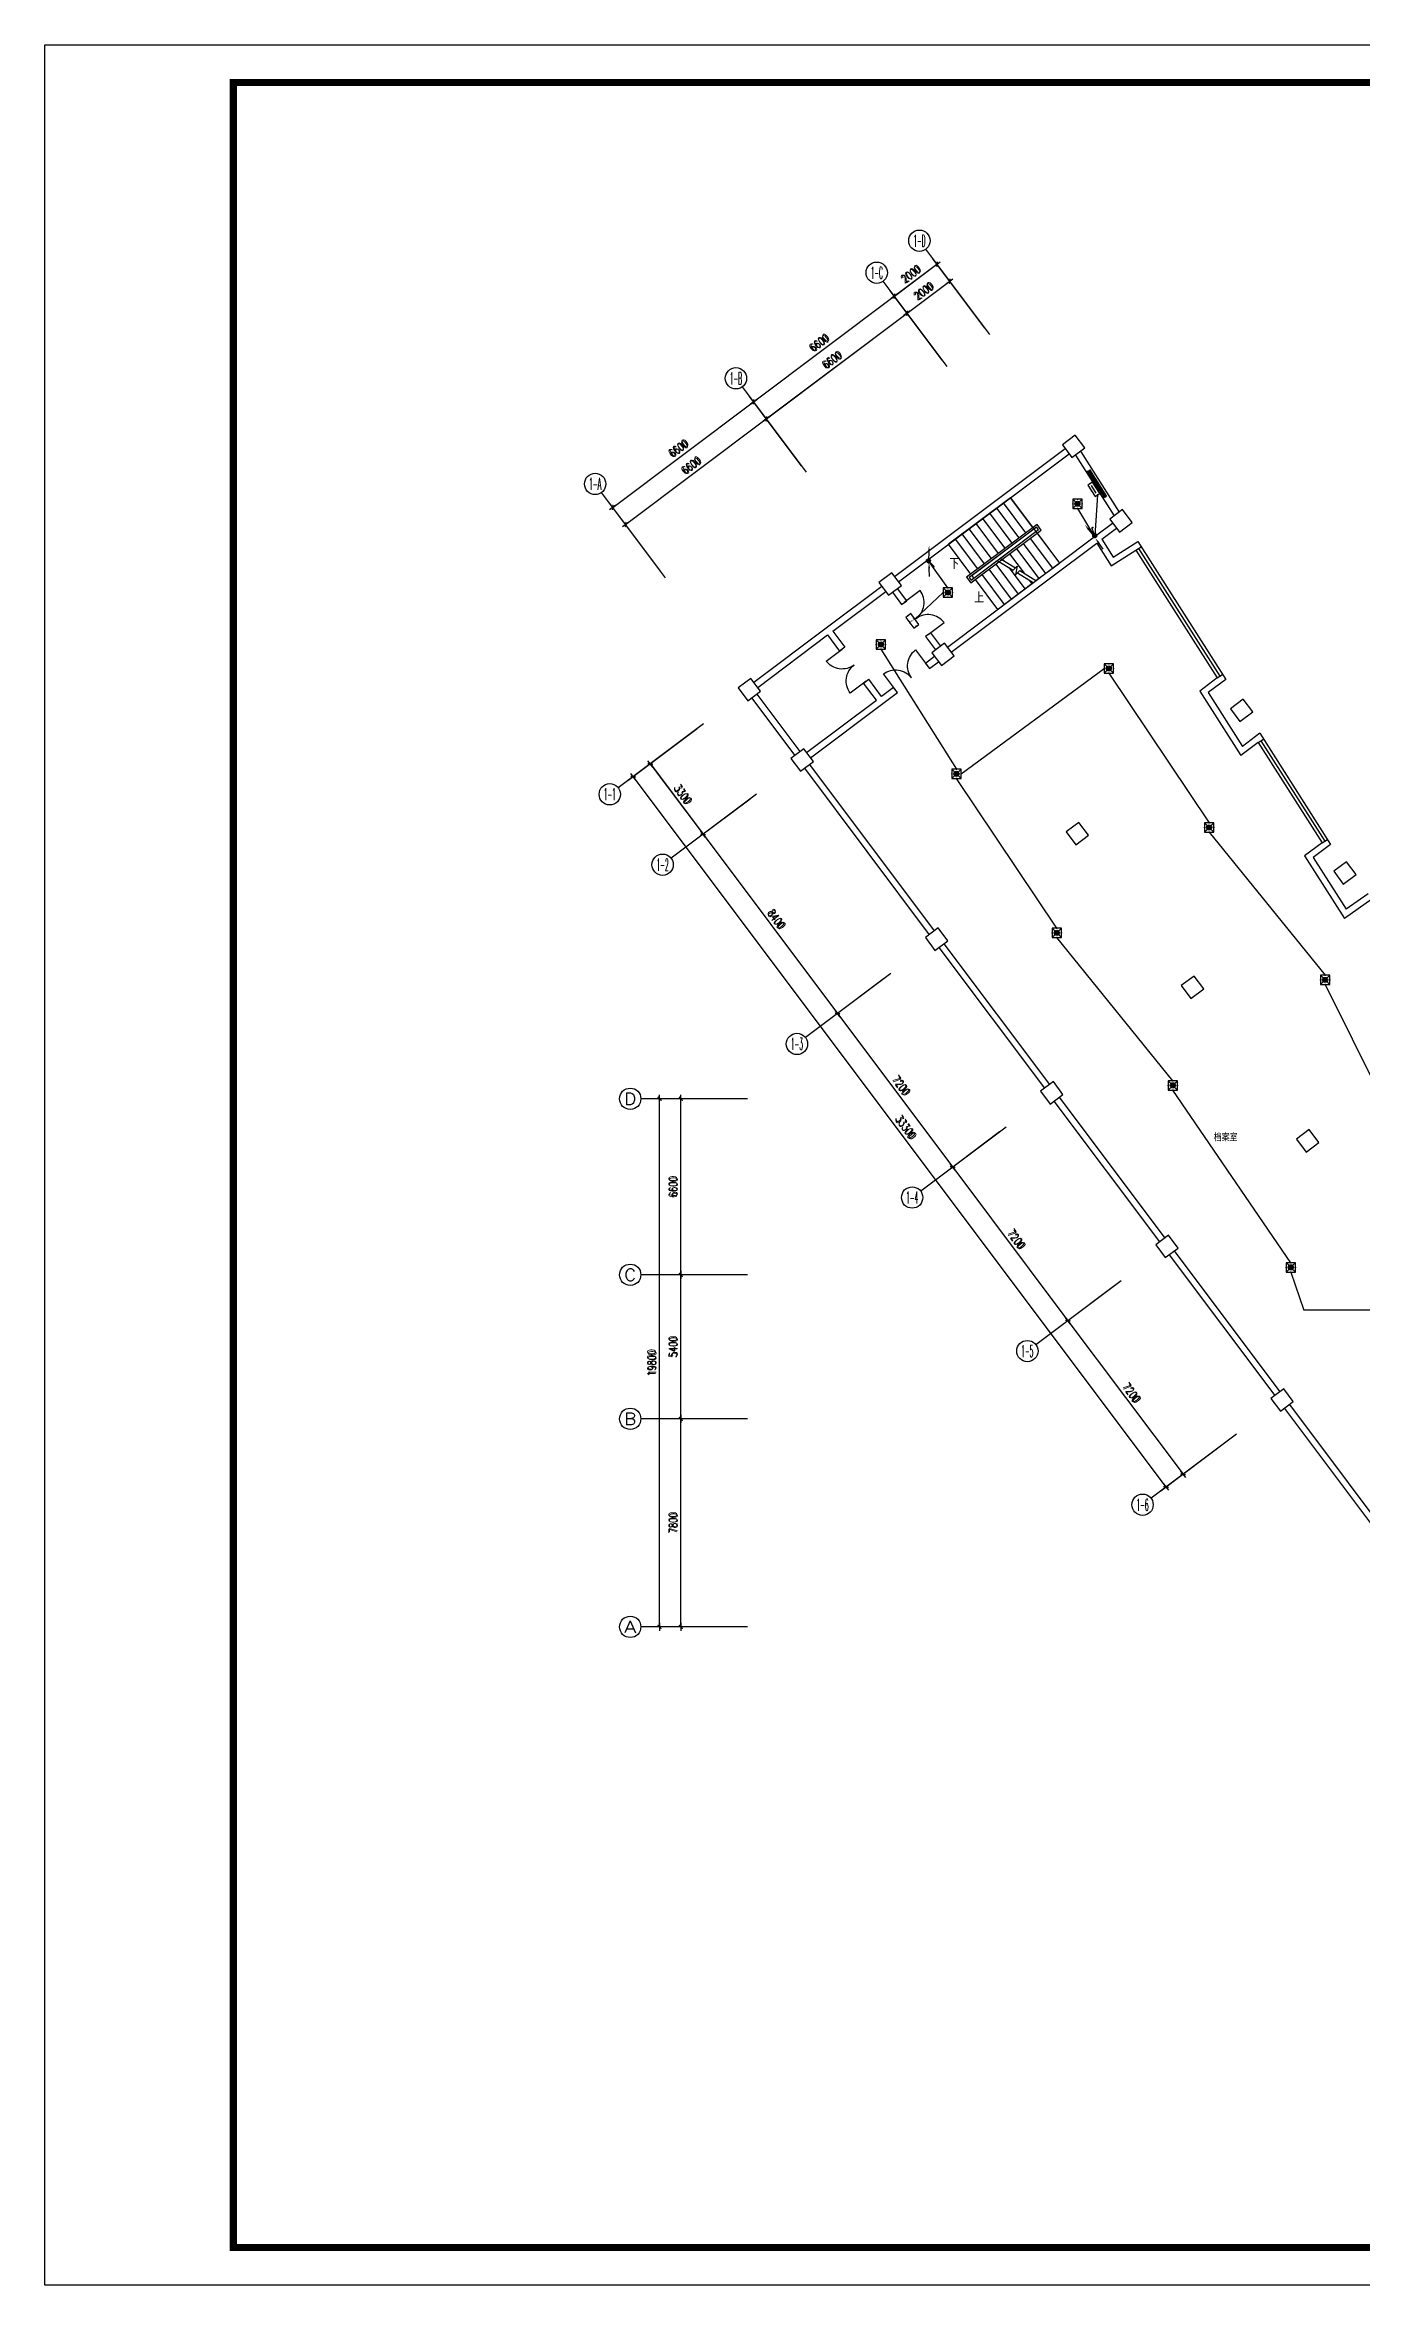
# Model space of a CAD drawing. Extents: x -149393 to 1177518, y -366685 to 296590.
# Drawn here: x 856650 to 906021, y -276685 to -192676 of the extents above; entities that cross this region are included whole.
import ezdxf
from ezdxf.enums import TextEntityAlignment as Align

# ---------------------------------------------------------------- set-up
doc = ezdxf.new("R2010")
doc.units = 0
doc.header["$LTSCALE"] = 1000
doc.header["$MEASUREMENT"] = 0
doc.linetypes.add('常规', pattern=[20, 10, 0, 10])
doc.layers.get('0').update_dxf_attribs({"linetype": 'CONTINUOUS'})
doc.layers.get('Defpoints').update_dxf_attribs({"linetype": 'CONTINUOUS'})
for name, color, linetype in [('AXIS', 3, 'CONTINUOUS'), ('AXIS_TEXT', 7, 'CONTINUOUS'), ('COLUMN', 9, 'CONTINUOUS'), ('EQUIP-消防', 3, 'CONTINUOUS'), ('LWIRE', 4, 'CONTINUOUS'), ('PUB_TITLE', 253, 'CONTINUOUS'), ('STAIR', 2, 'CONTINUOUS'), ('TEL_SYMB', 3, 'CONTINUOUS'), ('TEL_TEXT', 7, 'CONTINUOUS'), ('WALL', 9, 'CONTINUOUS'), ('WINDOW', 4, 'CONTINUOUS'), ('WIRE-应急', 60, '常规')]:
    doc.layers.add(name, color=color, linetype=linetype)
doc.styles.add('_TCH_AXIS', font='COMPLEX', dxfattribs={"bigfont": 'GBCBIG'})
doc.styles.add('_TCH_DIM', font='SIMPLEX', dxfattribs={"bigfont": 'GBCBIG'})
doc.styles.add('_TCH_DIM_T3', font='SIMPLEX', dxfattribs={"width": 0.705882, "bigfont": 'GBCBIG'})
doc.styles.add('_TEL_DIM', font='', dxfattribs={"width": 0.8, "height": 3.5})
doc.styles.add('COMPLEX', font='COMPLEX')
doc.styles.add('DIM_FONT', font='SIMPLEX.shx', dxfattribs={"width": 0.8})
doc.styles.get("Standard").update_dxf_attribs({"font": 'gbenor.shx', "bigfont": 'gbcbig.shx'})
doc.styles.get('_TEL_DIM').set_extended_font_data('SimSun')
doc.dimstyles.new('_TCH_ARCH&&100', dxfattribs={"dimtxt": 297.5, "dimasz": 100, "dimexe": 250, "dimexo": 300, "dimgap": 126.25, "dimtad": 1, "dimdec": 0, "dimzin": 0, "dimdsep": 46, "dimtxsty": '_TCH_DIM_T3', "dimblk": 'ARCHTICK', "dimcen": 0.09, "dimclrt": 7, "dimazin": 2, "dimtfac": 1, "dimtdec": 0, "dimtix": 1, "dimtmove": 2, "dimatfit": 3, "dimfxl": 1, "dimtolj": 1, "dimtzin": 0, "dimarcsym": 0})
doc.dimstyles.new('DIMN', dxfattribs={"dimtxt": 300, "dimasz": 1, "dimexe": 250, "dimexo": 300, "dimgap": 150, "dimtad": 1, "dimdec": 0, "dimdsep": 46, "dimtxsty": 'DIM_FONT', "dimblk": '_DIMX', "dimcen": 2.5, "dimclrt": 7, "dimadec": 0, "dimazin": 0, "dimtfac": 1, "dimtdec": 0, "dimtix": 1, "dimtmove": 2, "dimatfit": 3, "dimldrblk": '_DIMX', "dimfxl": 1, "dimtolj": 1, "dimarcsym": 0})

# ---------------------------------------------------------------- blocks, each defined once
blk = doc.blocks.new('$equip_U$00000427(cyc-PC)')
for p, q in [((-0.43, -0.43), (0.43, 0.43)), ((-0.43, 0.43), (0.43, -0.43))]:
    blk.add_line(p, q)
blk.add_lwpolyline([(-0.5, 0.5), (-0.5, -0.5), (0.5, -0.5), (0.5, 0.5)], close=True)
blk.add_circle((0, 0), 0.275)
for p in [(-0.5, 0), (0, 0.5), (0.5, 0), (0, -0.5)]:
    blk.add_point(p)
for points in [[(-0.24, 0.14), (0.24, 0.14), (-0.27, 0), (0.27, 0)], [(-0.24, -0.14), (0.24, -0.14), (-0.27, 0), (0.27, 0)], [(-0.14, 0.24), (0.14, 0.24), (-0.24, 0.14), (0.24, 0.14)], [(0, 0.27), (0, 0.27), (-0.14, 0.24), (0.14, 0.24)], [(-0.14, -0.24), (0.14, -0.24), (-0.24, -0.14), (0.24, -0.14)], [(0, -0.27), (0, -0.27), (-0.14, -0.24), (0.14, -0.24)]]:
    blk.add_solid(points)
at = {"color": 7, "style": '_TEL_DIM', "flags": 1}
blk.add_attdef('A', text='', height=0.00002, dxfattribs=at).set_placement((0, 0), align=Align.MIDDLE_CENTER)
blk = doc.blocks.new('$equip_U$00000446(cyc-PC)')
for p, q in [((0.72, 0.66), (-0.72, 0.66)), ((-0.72, 0.66), (-0.72, 0)), ((-0.72, 0), (0.72, 0)), ((0.72, 0), (0.72, 0.66))]:
    blk.add_line(p, q)
for p in [(-0.72, 0.33), (0, 0.66), (0, 0), (0.72, 0.33)]:
    blk.add_point(p)
at = {"width": 0.8}
blk.add_text('E', height=0.45, dxfattribs=at).set_placement((-0.08, 0.11))
at = {"color": 7, "style": '_TEL_DIM', "flags": 1}
blk.add_attdef('A', text='', height=0.00002, dxfattribs=at).set_placement((0, 0), align=Align.MIDDLE_CENTER)
blk = doc.blocks.new('$TelecSys$00000079')
for p, q in [((0.7, 0.7), (0, 0)), ((0.1, 0.1), (0.1, 0.1)), ((-0.1, -0.1), (-0.1, -0.1))]:
    blk.add_line(p, q)
at = {"const_width": 0.142}
blk.add_lwpolyline([(-0.07, 0, 1), (0.07, 0, 1)], format="xyb", close=True, dxfattribs=at)
blk.add_solid([(0.63, 0.77), (0.77, 0.63), (1.15, 1.15)])
at = {"width": 0.8, "flags": 9}
blk.add_attdef('A', (0, 0), '', height=0.00002, dxfattribs=at)
blk = doc.blocks.new('$equip_U$00000423(cyc-PC)')
for p, q in [((0.15, 0.36), (0.63, 0.83)), ((0.63, 0.83), (0.77, 0.69))]:
    blk.add_line(p, q)
blk.add_circle((0, 0.21), 0.208)
for p in [(-0.21, 0.21), (-0.05, 0.4), (0, 0), (0.21, 0.21), (0.7, 0.76)]:
    blk.add_point(p)
for points in [[(-0.18, 0.31), (0.18, 0.31), (-0.21, 0.21), (0.21, 0.21)], [(-0.18, 0.1), (0.18, 0.1), (-0.21, 0.21), (0.21, 0.21)], [(-0.1, 0.39), (0.1, 0.39), (-0.18, 0.31), (0.18, 0.31)], [(-0.1, 0.03), (0.1, 0.03), (-0.18, 0.1), (0.18, 0.1)], [(0, 0.42), (0, 0.42), (-0.1, 0.39), (0.1, 0.39)], [(0, 0), (0, 0), (-0.1, 0.03), (0.1, 0.03)]]:
    blk.add_solid(points)
at = {"color": 7, "style": '_TEL_DIM', "flags": 1}
blk.add_attdef('A', text='', height=0.00002, dxfattribs=at).set_placement((0, 0), align=Align.MIDDLE_CENTER)
blk = doc.blocks.new('$equip_U$00000108(cyc-PC)')
for p, q in [((-0.72, 0.6), (-0.72, 0)), ((0.72, 0.6), (-0.72, 0.6)), ((-0.72, 0), (0.72, 0)), ((-0.48, 0.3), (0.48, 0.3)), ((0.72, 0), (0.72, 0.6))]:
    blk.add_line(p, q)
for p in [(-0.72, 0.3), (0, 0.6), (0, 0), (0.72, 0.3)]:
    blk.add_point(p)
blk.add_solid([(0.24, 0.23), (0.53, 0.3), (0.24, 0.37)])
at = {"color": 7, "style": '_TEL_DIM', "flags": 1}
blk.add_attdef('A', text='', height=0.00002, dxfattribs=at).set_placement((0, 0), align=Align.MIDDLE_CENTER)
blk = doc.blocks.new('$TelecSys$00000078')
for p, q in [((0.1, 0.1), (0.1, 0.1)), ((1.15, 1.15), (0.55, 0.55)), ((-0.1, -0.1), (-0.1, -0.1))]:
    blk.add_line(p, q)
at = {"const_width": 0.142}
blk.add_lwpolyline([(-0.07, 0, 1), (0.07, 0, 1)], format="xyb", close=True, dxfattribs=at)
blk.add_solid([(0.62, 0.48), (0.48, 0.62), (0.1, 0.1)])
at = {"width": 0.8, "flags": 9}
blk.add_attdef('A', (0, 0), '', height=0.00002, dxfattribs=at)
blk = doc.blocks.new('_DIMX')
blk.add_line((-150, 0), (150, 0))
at = {"const_width": 50}
blk.add_lwpolyline([(-70, -70), (70, 70)], dxfattribs=at)
blk = doc.blocks.new('_ArchTick')
at = {"color": 0, "linetype": 'ByBlock', "const_width": 0.4}
blk.add_lwpolyline([(-0.5, -0.5), (0.5, 0.5)], dxfattribs=at)
blk = doc.blocks.new('*D1489')
at = {"layer": 'AXIS', "color": 0, "lineweight": -2, "transparency": 16777216}
for p, q in [((888991, -202742), (890591, -201542)), ((891911, -203302), (890441, -201342)), ((890311, -204502), (888841, -202542))]:
    blk.add_line(p, q, dxfattribs=at)
at = {"layer": 'Defpoints', "color": 0, "transparency": 16777216}
for p in [(890591, -201542), (892091, -203542), (890491, -204742)]:
    blk.add_point(p, dxfattribs=at)
at = {"layer": 'AXIS', "color": 0, "lineweight": -2, "transparency": 16777216, "xscale": 100, "yscale": 100, "zscale": 100}
for p, rotation in [((890591, -201542), 36.87000000000068), ((888991, -202742), 216.8700000000007)]:
    blk.add_blockref('_ArchTick', p, dxfattribs=dict(at, rotation=rotation))
at = {"layer": 'AXIS', "color": 7, "transparency": 16777216, "insert": (889626, -201922), "char_height": 297.5, "attachment_point": 5, "rotation": 36.87, "style": '_TCH_DIM_T3'}
blk.add_mtext('\\A1;2000', dxfattribs=at)
blk = doc.blocks.new('*D1490')
at = {"layer": 'AXIS', "color": 0, "lineweight": -2, "transparency": 16777216}
for p, q in [((891911, -203302), (889961, -200702)), ((888511, -202102), (890111, -200902)), ((890311, -204502), (888361, -201902))]:
    blk.add_line(p, q, dxfattribs=at)
at = {"layer": 'Defpoints', "color": 0, "transparency": 16777216}
for p in [(890111, -200902), (892091, -203542), (890491, -204742)]:
    blk.add_point(p, dxfattribs=at)
at = {"layer": 'AXIS', "color": 0, "lineweight": -2, "transparency": 16777216, "xscale": 100, "yscale": 100, "zscale": 100}
for p, rotation in [((890111, -200902), 36.87000000000068), ((888511, -202102), 216.8700000000007)]:
    blk.add_blockref('_ArchTick', p, dxfattribs=dict(at, rotation=rotation))
at = {"layer": 'AXIS', "color": 7, "transparency": 16777216, "insert": (889146, -201282), "char_height": 297.5, "attachment_point": 5, "rotation": 36.87, "style": '_TCH_DIM_T3'}
blk.add_mtext('\\A1;2000', dxfattribs=at)
blk = doc.blocks.new('*D1491')
at = {"layer": 'AXIS', "color": 0, "lineweight": -2, "transparency": 16777216}
for p, q in [((883711, -206702), (888991, -202742)), ((890311, -204502), (888841, -202542)), ((885031, -208462), (883561, -206502))]:
    blk.add_line(p, q, dxfattribs=at)
at = {"layer": 'Defpoints', "color": 0, "transparency": 16777216}
for p in [(888991, -202742), (890491, -204742), (885211, -208702)]:
    blk.add_point(p, dxfattribs=at)
at = {"layer": 'AXIS', "color": 0, "lineweight": -2, "transparency": 16777216, "xscale": 100, "yscale": 100, "zscale": 100}
for p, rotation in [((888991, -202742), 36.86999999999998), ((883711, -206702), 216.87)]:
    blk.add_blockref('_ArchTick', p, dxfattribs=dict(at, rotation=rotation))
at = {"layer": 'AXIS', "color": 7, "transparency": 16777216, "insert": (886186, -204502), "char_height": 297.5, "attachment_point": 5, "rotation": 36.87, "style": '_TCH_DIM_T3'}
blk.add_mtext('\\A1;6600', dxfattribs=at)
blk = doc.blocks.new('*D1492')
at = {"layer": 'AXIS', "color": 0, "lineweight": -2, "transparency": 16777216}
for p, q in [((883231, -206062), (888511, -202102)), ((890311, -204502), (888361, -201902)), ((885031, -208462), (883081, -205862))]:
    blk.add_line(p, q, dxfattribs=at)
at = {"layer": 'Defpoints', "color": 0, "transparency": 16777216}
for p in [(888511, -202102), (890491, -204742), (885211, -208702)]:
    blk.add_point(p, dxfattribs=at)
at = {"layer": 'AXIS', "color": 0, "lineweight": -2, "transparency": 16777216, "xscale": 100, "yscale": 100, "zscale": 100}
for p, rotation in [((888511, -202102), 36.86999999999998), ((883231, -206062), 216.87)]:
    blk.add_blockref('_ArchTick', p, dxfattribs=dict(at, rotation=rotation))
at = {"layer": 'AXIS', "color": 7, "transparency": 16777216, "insert": (885706, -203862), "char_height": 297.5, "attachment_point": 5, "rotation": 36.87, "style": '_TCH_DIM_T3'}
blk.add_mtext('\\A1;6600', dxfattribs=at)
blk = doc.blocks.new('*D1493')
at = {"layer": 'AXIS', "color": 0, "lineweight": -2, "transparency": 16777216}
for p, q in [((885031, -208462), (883561, -206502)), ((878431, -210662), (883711, -206702)), ((879751, -212422), (878281, -210462))]:
    blk.add_line(p, q, dxfattribs=at)
at = {"layer": 'Defpoints', "color": 0, "transparency": 16777216}
for p in [(883711, -206702), (885211, -208702), (879931, -212662)]:
    blk.add_point(p, dxfattribs=at)
at = {"layer": 'AXIS', "color": 0, "lineweight": -2, "transparency": 16777216, "xscale": 100, "yscale": 100, "zscale": 100}
for p, rotation in [((883711, -206702), 36.86999999999937), ((878431, -210662), 216.8699999999994)]:
    blk.add_blockref('_ArchTick', p, dxfattribs=dict(at, rotation=rotation))
at = {"layer": 'AXIS', "color": 7, "transparency": 16777216, "insert": (880906, -208462), "char_height": 297.5, "attachment_point": 5, "rotation": 36.87, "style": '_TCH_DIM_T3'}
blk.add_mtext('\\A1;6600', dxfattribs=at)
blk = doc.blocks.new('*D1494')
at = {"layer": 'AXIS', "color": 0, "lineweight": -2, "transparency": 16777216}
for p, q in [((877951, -210022), (883231, -206062)), ((885031, -208462), (883081, -205862)), ((879751, -212422), (877801, -209822))]:
    blk.add_line(p, q, dxfattribs=at)
at = {"layer": 'Defpoints', "color": 0, "transparency": 16777216}
for p in [(883231, -206062), (885211, -208702), (879931, -212662)]:
    blk.add_point(p, dxfattribs=at)
at = {"layer": 'AXIS', "color": 0, "lineweight": -2, "transparency": 16777216, "xscale": 100, "yscale": 100, "zscale": 100}
for p, rotation in [((883231, -206062), 36.86999999999977), ((877951, -210022), 216.8699999999998)]:
    blk.add_blockref('_ArchTick', p, dxfattribs=dict(at, rotation=rotation))
at = {"layer": 'AXIS', "color": 7, "transparency": 16777216, "insert": (880426, -207822), "char_height": 297.5, "attachment_point": 5, "rotation": 36.87, "style": '_TCH_DIM_T3'}
blk.add_mtext('\\A1;6600', dxfattribs=at)
blk = doc.blocks.new('*D1505')
at = {"layer": 'AXIS', "color": 0, "lineweight": -2, "transparency": 16777216}
for p, q in [((888140, -227679), (886180, -229149)), ((886380, -228999), (890700, -234759)), ((892460, -233439), (890500, -234909))]:
    blk.add_line(p, q, dxfattribs=at)
at = {"layer": 'Defpoints', "color": 0, "transparency": 16777216}
for p in [(888380, -227499), (892700, -233259), (890700, -234759)]:
    blk.add_point(p, dxfattribs=at)
at = {"layer": 'AXIS', "color": 0, "lineweight": -2, "transparency": 16777216, "xscale": 100, "yscale": 100, "zscale": 100}
for p, rotation in [((886380, -228999), 126.8700000000011), ((890700, -234759), 306.8700000000011)]:
    blk.add_blockref('_ArchTick', p, dxfattribs=dict(at, rotation=rotation))
at = {"layer": 'AXIS', "color": 7, "transparency": 16777216, "insert": (888760, -231714), "char_height": 297.5, "attachment_point": 5, "rotation": 306.87, "style": '_TCH_DIM_T3'}
blk.add_mtext('\\A1;7200', dxfattribs=at)
blk = doc.blocks.new('*D1506')
at = {"layer": 'AXIS', "color": 0, "lineweight": -2, "transparency": 16777216}
for p, q in [((896780, -239199), (894820, -240669)), ((895020, -240519), (899340, -246279)), ((901100, -244959), (899140, -246429))]:
    blk.add_line(p, q, dxfattribs=at)
at = {"layer": 'Defpoints', "color": 0, "transparency": 16777216}
for p in [(897020, -239019), (901340, -244779), (899340, -246279)]:
    blk.add_point(p, dxfattribs=at)
at = {"layer": 'AXIS', "color": 0, "lineweight": -2, "transparency": 16777216, "xscale": 100, "yscale": 100, "zscale": 100}
for p, rotation in [((895020, -240519), 126.8700000000012), ((899340, -246279), 306.8700000000013)]:
    blk.add_blockref('_ArchTick', p, dxfattribs=dict(at, rotation=rotation))
at = {"layer": 'AXIS', "color": 7, "transparency": 16777216, "insert": (897400, -243234), "char_height": 297.5, "attachment_point": 5, "rotation": 306.87, "style": '_TCH_DIM_T3'}
blk.add_mtext('\\A1;7200', dxfattribs=at)
blk = doc.blocks.new('*D1507')
at = {"layer": 'AXIS', "color": 0, "lineweight": -2, "transparency": 16777216}
for p, q in [((881120, -218319), (878520, -220269)), ((878720, -220119), (898700, -246759)), ((901100, -244959), (898500, -246909))]:
    blk.add_line(p, q, dxfattribs=at)
at = {"layer": 'Defpoints', "color": 0, "transparency": 16777216}
for p in [(881360, -218139), (901340, -244779), (898700, -246759)]:
    blk.add_point(p, dxfattribs=at)
at = {"layer": 'AXIS', "color": 0, "lineweight": -2, "transparency": 16777216, "xscale": 100, "yscale": 100, "zscale": 100}
for p, rotation in [((878720, -220119), 126.8700000000008), ((898700, -246759), 306.8700000000008)]:
    blk.add_blockref('_ArchTick', p, dxfattribs=dict(at, rotation=rotation))
at = {"layer": 'AXIS', "color": 7, "transparency": 16777216, "insert": (888930, -233274), "char_height": 297.5, "attachment_point": 5, "rotation": 306.87, "style": '_TCH_DIM_T3'}
blk.add_mtext('\\A1;33300', dxfattribs=at)
blk = doc.blocks.new('*D1508')
at = {"layer": 'AXIS', "color": 0, "lineweight": -2, "transparency": 16777216}
for p, q in [((892460, -233439), (890500, -234909)), ((890700, -234759), (895020, -240519)), ((896780, -239199), (894820, -240669))]:
    blk.add_line(p, q, dxfattribs=at)
at = {"layer": 'Defpoints', "color": 0, "transparency": 16777216}
for p in [(892700, -233259), (897020, -239019), (895020, -240519)]:
    blk.add_point(p, dxfattribs=at)
at = {"layer": 'AXIS', "color": 0, "lineweight": -2, "transparency": 16777216, "xscale": 100, "yscale": 100, "zscale": 100}
for p, rotation in [((890700, -234759), 126.8700000000003), ((895020, -240519), 306.8700000000003)]:
    blk.add_blockref('_ArchTick', p, dxfattribs=dict(at, rotation=rotation))
at = {"layer": 'AXIS', "color": 7, "transparency": 16777216, "insert": (893080, -237474), "char_height": 297.5, "attachment_point": 5, "rotation": 306.87, "style": '_TCH_DIM_T3'}
blk.add_mtext('\\A1;7200', dxfattribs=at)
blk = doc.blocks.new('*D1509')
at = {"layer": 'AXIS', "color": 0, "lineweight": -2, "transparency": 16777216}
for p, q in [((883100, -220959), (881140, -222429)), ((881340, -222279), (886380, -228999)), ((888140, -227679), (886180, -229149))]:
    blk.add_line(p, q, dxfattribs=at)
at = {"layer": 'Defpoints', "color": 0, "transparency": 16777216}
for p in [(883340, -220779), (888380, -227499), (886380, -228999)]:
    blk.add_point(p, dxfattribs=at)
at = {"layer": 'AXIS', "color": 0, "lineweight": -2, "transparency": 16777216, "xscale": 100, "yscale": 100, "zscale": 100}
for p, rotation in [((881340, -222279), 126.8700000000008), ((886380, -228999), 306.8700000000008)]:
    blk.add_blockref('_ArchTick', p, dxfattribs=dict(at, rotation=rotation))
at = {"layer": 'AXIS', "color": 7, "transparency": 16777216, "insert": (884080, -225474), "char_height": 297.5, "attachment_point": 5, "rotation": 306.87, "style": '_TCH_DIM_T3'}
blk.add_mtext('\\A1;8400', dxfattribs=at)
blk = doc.blocks.new('*D1510')
at = {"layer": 'AXIS', "color": 0, "lineweight": -2, "transparency": 16777216}
for p, q in [((881120, -218319), (879160, -219789)), ((879360, -219639), (881340, -222279)), ((883100, -220959), (881140, -222429))]:
    blk.add_line(p, q, dxfattribs=at)
at = {"layer": 'Defpoints', "color": 0, "transparency": 16777216}
for p in [(881360, -218139), (883340, -220779), (881340, -222279)]:
    blk.add_point(p, dxfattribs=at)
at = {"layer": 'AXIS', "color": 0, "lineweight": -2, "transparency": 16777216, "xscale": 100, "yscale": 100, "zscale": 100}
for p, rotation in [((879360, -219639), 126.8700000000016), ((881340, -222279), 306.8700000000015)]:
    blk.add_blockref('_ArchTick', p, dxfattribs=dict(at, rotation=rotation))
at = {"layer": 'AXIS', "color": 7, "transparency": 16777216, "insert": (880570, -220794), "char_height": 297.5, "attachment_point": 5, "rotation": 306.87, "style": '_TCH_DIM_T3'}
blk.add_mtext('\\A1;3300', dxfattribs=at)
blk = doc.blocks.new('*D1516')
at = {"layer": 'AXIS', "color": 0, "lineweight": -2, "transparency": 16777216}
for p, q in [((882706, -244198), (880256, -244198)), ((880506, -251998), (880506, -244198)), ((882706, -251998), (880256, -251998))]:
    blk.add_line(p, q, dxfattribs=at)
at = {"layer": 'Defpoints', "color": 0, "transparency": 16777216}
for p in [(880506, -244198), (883006, -244198), (883006, -251998)]:
    blk.add_point(p, dxfattribs=at)
at = {"layer": 'AXIS', "color": 0, "lineweight": -2, "transparency": 16777216, "xscale": 100, "yscale": 100, "zscale": 100}
for p, rotation in [((880506, -244198), 90), ((880506, -251998), 270)]:
    blk.add_blockref('_ArchTick', p, dxfattribs=dict(at, rotation=rotation))
at = {"layer": 'AXIS', "color": 7, "transparency": 16777216, "insert": (880231, -248098), "char_height": 297.5, "attachment_point": 5, "rotation": 90, "style": '_TCH_DIM_T3'}
blk.add_mtext('\\A1;7800', dxfattribs=at)
blk = doc.blocks.new('*D1517')
at = {"layer": 'AXIS', "color": 0, "lineweight": -2, "transparency": 16777216}
for p, q in [((882406, -232198), (879456, -232198)), ((879706, -251998), (879706, -232198)), ((882406, -251998), (879456, -251998))]:
    blk.add_line(p, q, dxfattribs=at)
at = {"layer": 'Defpoints', "color": 0, "transparency": 16777216}
for p in [(879706, -232198), (882706, -232198), (882706, -251998)]:
    blk.add_point(p, dxfattribs=at)
at = {"layer": 'AXIS', "color": 0, "lineweight": -2, "transparency": 16777216, "xscale": 100, "yscale": 100, "zscale": 100}
for p, rotation in [((879706, -232198), 90), ((879706, -251998), 270)]:
    blk.add_blockref('_ArchTick', p, dxfattribs=dict(at, rotation=rotation))
at = {"layer": 'AXIS', "color": 7, "transparency": 16777216, "insert": (879431, -242098), "char_height": 297.5, "attachment_point": 5, "rotation": 90, "style": '_TCH_DIM_T3'}
blk.add_mtext('\\A1;19800', dxfattribs=at)
blk = doc.blocks.new('*D1518')
at = {"layer": 'AXIS', "color": 0, "lineweight": -2, "transparency": 16777216}
for p, q in [((882706, -238798), (880256, -238798)), ((880506, -244198), (880506, -238798)), ((882706, -244198), (880256, -244198))]:
    blk.add_line(p, q, dxfattribs=at)
at = {"layer": 'Defpoints', "color": 0, "transparency": 16777216}
for p in [(880506, -238798), (883006, -238798), (883006, -244198)]:
    blk.add_point(p, dxfattribs=at)
at = {"layer": 'AXIS', "color": 0, "lineweight": -2, "transparency": 16777216, "xscale": 100, "yscale": 100, "zscale": 100}
for p, rotation in [((880506, -238798), 90), ((880506, -244198), 270)]:
    blk.add_blockref('_ArchTick', p, dxfattribs=dict(at, rotation=rotation))
at = {"layer": 'AXIS', "color": 7, "transparency": 16777216, "insert": (880231, -241498), "char_height": 297.5, "attachment_point": 5, "rotation": 90, "style": '_TCH_DIM_T3'}
blk.add_mtext('\\A1;5400', dxfattribs=at)
blk = doc.blocks.new('*D1519')
at = {"layer": 'AXIS', "color": 0, "lineweight": -2, "transparency": 16777216}
for p, q in [((882706, -232198), (880256, -232198)), ((880506, -238798), (880506, -232198)), ((882706, -238798), (880256, -238798))]:
    blk.add_line(p, q, dxfattribs=at)
at = {"layer": 'Defpoints', "color": 0, "transparency": 16777216}
for p in [(880506, -232198), (883006, -232198), (883006, -238798)]:
    blk.add_point(p, dxfattribs=at)
at = {"layer": 'AXIS', "color": 0, "lineweight": -2, "transparency": 16777216, "xscale": 100, "yscale": 100, "zscale": 100}
for p, rotation in [((880506, -232198), 90), ((880506, -238798), 270)]:
    blk.add_blockref('_ArchTick', p, dxfattribs=dict(at, rotation=rotation))
at = {"layer": 'AXIS', "color": 7, "transparency": 16777216, "insert": (880231, -235498), "char_height": 297.5, "attachment_point": 5, "rotation": 90, "style": '_TCH_DIM_T3'}
blk.add_mtext('\\A1;6600', dxfattribs=at)
blk = doc.blocks.new('_FZHK')
blk.add_lwpolyline([(-0.5, -0.5), (0.5, -0.5), (0.5, 0.5), (-0.5, 0.5)], close=True)
blk = doc.blocks.new('_AXISO')
blk.add_circle((0, 0), 0.5)
at = {"layer": 'AXIS_TEXT', "style": 'COMPLEX', "width": 1.041667}
blk.add_attdef('A', text='', height=0.56, dxfattribs=at).set_placement((-0.25, -0.28), (0.25, -0.28), align=Align.FIT)
blk = doc.blocks.new('$TCHSYS$WIN2D')
for p, q in [((-0.5, 0.5), (0.5, 0.5)), ((0.5, 0.167), (-0.5, 0.167)), ((0.5, -0.167), (-0.5, -0.167)), ((-0.5, -0.5), (0.5, -0.5))]:
    blk.add_line(p, q)

msp = doc.modelspace()

# ---------------------------------------------------------------- linework, layer by layer
at = {"color": 59}
for p, q in [((897569.5, -211626), (897772, -211497.2)), ((897569.5, -211626), (900618.9, -216418.4)), ((897569.5, -211626), (900618.9, -216418.4)), ((897643.1, -211294.7), (900940.7, -216477.1)), ((897670.7, -211561.6), (900720.1, -216354)), ((900618.9, -216418.4), (900821.4, -216289.6)), ((902159.8, -218840.1), (902362.3, -218711.2)), ((902159.8, -218840.1), (904552.9, -222601)), ((902159.8, -218840.1), (904552.9, -222601)), ((902223.1, -218492.6), (904874.7, -222659.7)), ((902261, -218775.6), (904654.1, -222536.6)), ((904552.9, -222601), (904755.4, -222472.2))]:
    msp.add_line(p, q, dxfattribs=at)
at = {"layer": 'AXIS'}
for p, q in [((892091.4, -203542.2), (889691.4, -200342.2)), ((890491.4, -204742.2), (888091.4, -201542.2)), ((885211.4, -208702.2), (882811.4, -205502.2)), ((879931.4, -212662.2), (877531.4, -209462.2)), ((881360.3, -218139.3), (878160.3, -220539.3)), ((883340.3, -220779.3), (880140.3, -223179.3)), ((883340.3, -220779.3), (880140.3, -223179.3)), ((888380.3, -227499.3), (885180.3, -229899.3)), ((883005.5, -232198.2), (879005.5, -232198.2)), ((892700.3, -233259.3), (889500.4, -235659.3)), ((883005.5, -238798.2), (879005.5, -238798.2)), ((883005.5, -238798.2), (879005.5, -238798.2)), ((897020.4, -239019.3), (893820.4, -241419.3)), ((883005.5, -244198.2), (879005.5, -244198.2)), ((883005.5, -244198.2), (879005.5, -244198.2)), ((901340.4, -244779.3), (898140.4, -247179.3)), ((883005.5, -251998.2), (879005.5, -251998.2))]:
    msp.add_line(p, q, dxfattribs=at)
for centre in [(877840.3, -220779.3), (879820.3, -223419.3), (884860.3, -230139.3), (878605.5, -232198.2), (889180.4, -235899.3), (878605.5, -238798.2), (878605.5, -244198.2), (878605.5, -251998.2)]:
    msp.add_circle(centre, 400, dxfattribs=at)
at = {"layer": 'PUB_TITLE'}
msp.add_lwpolyline([(856650.3, -192676.1), (975450.3, -192676.1), (975450.3, -276684.6), (856650.3, -276684.6)], close=True, dxfattribs=at)
at = {"layer": 'PUB_TITLE', "const_width": 270.7}
msp.add_lwpolyline([(863721.7, -194090.4), (974036, -194090.4), (974036, -275270.4), (863721.7, -275270.4), (863721.7, -194090.4)], close=True, dxfattribs=at)
at = {"layer": 'STAIR', "color": 59}
for p, q in [((892866.3, -209659.7), (890542.7, -211402.5)), ((893447.3, -210972.2), (892608.2, -209853.4)), ((893705.5, -210778.5), (892866.3, -209659.7)), ((892866.3, -209659.7), (894702.4, -212107.7)), ((893863.2, -210660.2), (891224, -212639.7)), ((892156.3, -211940.4), (891317.2, -210821.6)), ((893848.9, -210760.6), (891324.4, -212654)), ((891396.1, -212749.6), (893920.6, -210856.2)), ((893748.5, -210835.9), (891424.8, -212578.7)), ((892414.5, -211746.8), (891575.4, -210627.9)), ((892672.7, -211553.1), (891833.6, -210434.3)), ((892930.9, -211359.5), (892091.8, -210240.7)), ((893189.1, -211165.8), (892350, -210047)), ((893920.6, -210856.2), (893848.9, -210760.6)), ((894021, -210870.6), (893863.2, -210660.2)), ((891381.8, -212521.3), (890542.7, -211402.5)), ((891640, -212327.7), (890800.9, -211208.9)), ((891898.2, -212134), (891059, -211015.2)), ((891381.8, -212850), (894021, -210870.6)), ((892477.4, -211938.7), (893820.2, -210931.5)), ((893088.7, -211569.8), (893927.8, -212688.7)), ((893346.9, -211376.2), (894186, -212495)), ((893605.1, -211182.6), (894444.2, -212301.4)), ((893863.2, -210988.9), (894702.4, -212107.7)), ((891496.5, -212674.3), (892374.6, -212015.8)), ((891797.7, -212538.1), (892636.9, -213656.9)), ((892055.9, -212344.4), (892895, -213463.2)), ((892314.1, -212150.8), (893153.2, -213269.6)), ((892374.6, -212015.8), (892963, -212377.3)), ((892477.4, -211938.7), (893052.9, -212292.3)), ((892572.3, -211957.1), (892627.7, -212031)), ((892822.9, -212291.2), (893411.4, -213075.9)), ((892830.5, -211763.5), (893376, -212490.8)), ((892963, -212377.3), (893117.9, -212230.7)), ((893117.9, -212230.7), (893053.4, -212545.7)), ((893053.4, -212545.7), (893215.5, -212392.2)), ((893125.7, -212477.3), (893721.5, -212843.4)), ((893215.5, -212392.2), (893824.3, -212766.3)), ((893824.3, -212766.3), (894702.4, -212107.7)), ((891224, -212639.7), (891381.8, -212850)), ((891324.4, -212654), (891396.1, -212749.6)), ((891496.5, -212674.3), (891424.8, -212578.7)), ((891539.6, -212731.7), (892378.7, -213850.5)), ((892378.7, -213850.5), (893721.5, -212843.4)), ((893571.2, -212751), (893669.6, -212882.3))]:
    msp.add_line(p, q, dxfattribs=at)
at = {"layer": 'TEL_SYMB', "color": 59, "elevation": 1793}
msp.add_lwpolyline([(890854.6, -212087.4, 0, 0, 0), (893881.2, -209817.5, 0, 0, 0), (894835, -211089.3, 0, 0, 0), (893515.4, -212079, 95.6, 0, 0), (893228.5, -212294.2, 0, 0, 0)], format="xyseb", dxfattribs=at)
at = {"layer": 'TEL_SYMB', "color": 59}
msp.add_lwpolyline([(891808.5, -213359.2, 0, 0, 0), (892683.5, -212703, 95.6, 0, 0), (892970.3, -212487.8, 0, 0, 0)], format="xyseb", dxfattribs=at)
at = {"layer": 'WALL', "color": 59}
for p, q in [((888522.8, -212617.4), (894922.8, -207817.4)), ((888666.8, -212809.4), (895066.8, -208009.4)), ((895300.1, -208059.4), (896753.8, -210344.1)), ((895492.6, -207915), (896946.4, -210199.7)), ((896060.3, -211089.3), (896699.6, -210609.8)), ((896293.2, -211214.6), (896843.6, -210801.8)), ((890502.8, -215257.4), (896060.3, -211089.3)), ((890646.8, -215449.4), (896100.6, -211359.1)), ((896100.6, -211359.1), (896644.8, -212214.4)), ((896293.2, -211214.6), (896718.5, -211883.1)), ((896644.8, -212214.4), (897569.5, -211626)), ((896718.5, -211883.1), (897643.1, -211294.7)), ((885959.6, -214539.8), (888042.8, -212977.4)), ((886199.6, -214659.8), (888186.8, -213169.4)), ((888438.8, -213205.4), (888783, -213664.2)), ((888975, -213520.2), (888630.8, -213061.4)), ((888783, -213664.2), (888975, -213520.2)), ((883242.8, -216577.4), (885959.6, -214539.8)), ((883386.8, -216769.4), (886007.6, -214803.8)), ((886007.6, -214803.8), (886459.7, -215406.7)), ((886199.6, -214659.8), (886651.7, -215262.7)), ((889875, -214720.2), (889683, -214864.2)), ((889683, -214864.2), (890058.8, -215365.4)), ((890250.8, -215221.4), (889875, -214720.2)), ((886651.7, -215262.7), (886459.7, -215406.7)), ((890022.8, -215617.4), (889685.5, -215870.4)), ((889685.5, -215870.4), (889829.5, -216062.4)), ((889829.5, -216062.4), (890166.8, -215809.4)), ((887359.7, -216606.7), (887551.7, -216462.7)), ((887843.6, -217251.8), (887359.7, -216606.7)), ((888035.6, -217107.8), (887551.7, -216462.7)), ((900618.9, -216418.4), (899964.7, -216909.1)), ((900940.7, -216477.1), (900286.5, -216967.7)), ((883158.8, -217165.4), (884778.8, -219325.4)), ((883350.8, -217021.4), (884970.8, -219181.4)), ((885222.8, -219217.4), (887843.6, -217251.8)), ((885366.8, -219409.4), (888083.6, -217371.8)), ((888485.5, -216770.4), (888035.6, -217107.8)), ((888083.6, -217371.8), (888629.5, -216962.4)), ((888629.5, -216962.4), (888485.5, -216770.4)), ((899964.7, -216909.1), (901505.6, -219330.7)), ((900286.5, -216967.7), (901568.9, -218983.2)), ((902159.8, -218840.1), (901505.6, -219330.7)), ((902223.1, -218492.6), (901568.9, -218983.2)), ((885138.8, -219805.4), (889818.9, -226045.4)), ((885330.8, -219661.4), (890010.9, -225901.4)), ((904552.9, -222601), (903898.7, -223091.7)), ((903898.7, -223091.7), (905388.8, -225433.5)), ((904874.7, -222659.7), (904220.5, -223150.4)), ((904220.5, -223150.4), (905456.1, -225092.3)), ((906418.1, -224707.5), (905388.8, -225433.5)), ((906279.8, -224511.4), (905456.1, -225092.3)), ((890178.9, -226525.4), (894138.9, -231805.4)), ((890370.9, -226381.4), (894330.9, -231661.4)), ((894498.9, -232285.4), (898458.9, -237565.4)), ((894690.9, -232141.4), (898650.9, -237421.4)), ((898818.9, -238045.4), (902778.9, -243325.4)), ((899010.9, -237901.4), (902970.9, -243181.4)), ((903138.9, -243805.4), (907528.6, -249658.2)), ((903330.9, -243661.4), (907738.6, -249538.2))]:
    msp.add_line(p, q, dxfattribs=at)
at = {"layer": 'WINDOW', "color": 59, "extrusion": (7.34766e-17, -9.79684e-17, -1)}
msp.add_lwpolyline([(-889779, -214792.2), (-890379, -214342.2, -0.4142136), (-889329, -214192.2, -0.4142136), (-889479, -213142.2), (-888879, -213592.2)], format="xyb", dxfattribs=at)
at = {"layer": 'WINDOW', "color": 59, "extrusion": (0, 0, -1)}
msp.add_lwpolyline([(-887454.1, -216532.6), (-886854.2, -216982.6, 0.4142136), (-887004.1, -215932.6, 0.4142136), (-885954.1, -215782.6), (-886554.1, -215332.6)], format="xyb", dxfattribs=at)
at = {"layer": 'WINDOW', "color": 59}
msp.add_lwpolyline([(888557.5, -216866.4), (888107.5, -216266.4, -0.4142136), (889157.5, -216416.4, -0.4142136), (889307.5, -215366.4), (889757.5, -215966.4)], format="xyb", dxfattribs=at)
at = {"layer": 'WIRE-应急', "linetype": '常规'}
for p, q in [((896126.2, -209553.4), (896030, -211083.2)), ((895376.4, -210060.4), (896015.4, -211123)), ((890514.3, -213043), (889788.8, -212022.6)), ((889276, -214208), (890339.3, -213218)), ((888010.2, -215336.6), (890840.7, -219837.6)), ((891015.7, -220012.6), (896377.5, -216058.4)), ((896552.5, -216233.4), (900317, -221847.2)), ((894605.3, -225801.5), (890840.7, -220187.6)), ((900317, -222197.2), (904669, -227564.7)), ((898957.2, -231519), (894605.3, -226151.5)), ((904669, -227914.7), (907702, -234026.7)), ((903380.4, -238342.8), (898957.2, -231869)), ((903380.4, -238692.8), (903864.7, -240120.8)), ((910317, -240120.8), (903864.7, -240120.8))]:
    msp.add_line(p, q, dxfattribs=at)

# ---------------------------------------------------------------- block references
at = {"layer": 'AXIS'}
ref = msp.add_blockref('_AXISO', (889451.4, -200022.2), dxfattribs=dict(at, xscale=800, yscale=800, zscale=800))
ref.add_attrib('A', '1-D', dxfattribs={"layer": 'AXIS_TEXT', "height": 452.55, "style": '_TCH_AXIS', "width": 0.362069}).set_placement((889225.1, -200248.5), (889677.7, -200248.5), align=Align.FIT)
ref = msp.add_blockref('_AXISO', (887851.4, -201222.2), dxfattribs=dict(at, xscale=800, yscale=800, zscale=800))
ref.add_attrib('A', '1-C', dxfattribs={"layer": 'AXIS_TEXT', "height": 452.55, "style": '_TCH_AXIS', "width": 0.375}).set_placement((887625.1, -201448.5), (888077.7, -201448.5), align=Align.FIT)
ref = msp.add_blockref('_AXISO', (882571.4, -205182.2), dxfattribs=dict(at, xscale=800, yscale=800, zscale=800))
ref.add_attrib('A', '1-B', dxfattribs={"layer": 'AXIS_TEXT', "height": 452.55, "style": '_TCH_AXIS', "width": 0.362069}).set_placement((882345.2, -205408.5), (882797.7, -205408.5), align=Align.FIT)
ref = msp.add_blockref('_AXISO', (877291.4, -209142.2), dxfattribs=dict(at, xscale=800, yscale=800, zscale=800))
ref.add_attrib('A', '1-A', dxfattribs={"layer": 'AXIS_TEXT', "height": 452.55, "style": '_TCH_AXIS', "width": 0.355932}).set_placement((877065.2, -209368.5), (877517.7, -209368.5), align=Align.FIT)
ref = msp.add_blockref('_AXISO', (893500.4, -241659.3), dxfattribs=dict(at, xscale=800, yscale=800, zscale=800))
ref.add_attrib('A', '1-5', dxfattribs={"layer": 'AXIS_TEXT', "height": 452.55, "style": '_TCH_AXIS', "width": 0.381818}).set_placement((893274.1, -241885.5), (893726.6, -241885.5), align=Align.FIT)
ref = msp.add_blockref('_AXISO', (897820.4, -247419.3), dxfattribs=dict(at, xscale=800, yscale=800, zscale=800))
ref.add_attrib('A', '1-6', dxfattribs={"layer": 'AXIS_TEXT', "height": 452.55, "style": '_TCH_AXIS', "width": 0.381818}).set_placement((897594.1, -247645.5), (898046.6, -247645.5), align=Align.FIT)
at = {"layer": 'COLUMN', "color": 59}
for p, xscale, yscale, zscale, rotation in [((895234.8, -207733.4), 600.0000000000551, 600.0000000000551, 600.0000000000551, 36.86999999999735), ((897011.6, -210525.8), 600.0000000000144, 600.0000000000144, 600.0000000000144, 306.8700000000038), ((888354.8, -212893.4), 599.999999999962, 599.999999999962, 599.999999999962, 36.87000000000402), ((890334.8, -215533.4), 599.9999999999445, 599.9999999999445, 599.9999999999445, 306.8699999999949), ((883074.8, -216853.4), 599.999999999962, 599.999999999962, 599.999999999962, 36.87000000000402), ((901534.4, -217633.7), 599.9999999999562, 599.9999999999562, 599.9999999999562, 306.869999999994), ((885054.8, -219493.4), 599.999999999962, 599.999999999962, 599.999999999962, 36.87000000000402), ((895374.9, -222253.4), 599.9999999999445, 599.9999999999445, 599.9999999999445, 306.8699999999949), ((905411.1, -223726.2), 599.9999999999562, 599.9999999999562, 599.9999999999562, 306.869999999994), ((890094.9, -226213.4), 600.0000000000464, 600.0000000000464, 600.0000000000464, 36.86999999999623), ((899694.9, -228013.4), 600.0000000000144, 600.0000000000144, 600.0000000000144, 306.8700000000038), ((894414.9, -231973.4), 599.999999999962, 599.999999999962, 599.999999999962, 36.87000000000402), ((904014.9, -233773.4), 600.0000000000464, 600.0000000000464, 600.0000000000464, 216.8699999999962), ((898734.9, -237733.4), 599.999999999962, 599.999999999962, 599.999999999962, 36.87000000000402), ((903054.9, -243493.4), 600.000000000026, 600.000000000026, 600.000000000026, 306.8700000000029)]:
    msp.add_blockref('_FZHK', p, dxfattribs=dict(at, xscale=xscale, yscale=yscale, zscale=zscale, rotation=rotation))
at = {"layer": 'EQUIP-消防'}
for name, p, xscale, yscale, zscale, rotation in [('$equip_U$00000108(cyc-PC)', (896079.6, -209284.5), 350.0000000000013, 350.0000000000013, 350.0000000000013, 122.468556140011), ('$equip_U$00000423(cyc-PC)', (896096.9, -211112.2), 350.0000000000078, 350.0000000000078, 350.0000000000078, 66.59237129633011), ('$equip_U$00000423(cyc-PC)', (889715.9, -212022.6), 350, 350, 350, 270), ('$equip_U$00000446(cyc-PC)', (889276, -214208), 349.9999999999938, 349.9999999999938, 349.9999999999938, 126.869999999944)]:
    msp.add_blockref(name, p, dxfattribs=dict(at, xscale=xscale, yscale=yscale, zscale=zscale, rotation=rotation))
at = {"layer": 'EQUIP-消防', "xscale": 350, "yscale": 350, "zscale": 350}
for p in [(895376.4, -209885.4), (890514.3, -213218), (888010.2, -215161.6), (896552.5, -216058.4), (890840.7, -220012.6), (900317, -222022.2), (894605.3, -225976.5), (904669, -227739.7), (898957.2, -231694), (903380.4, -238517.8)]:
    msp.add_blockref('$equip_U$00000427(cyc-PC)', p, dxfattribs=at)
at = {"layer": 'LWIRE'}
for name, p, xscale, yscale, zscale, rotation in [('$TelecSys$00000079', (896015.4, -211123), -349.9999999999711, 349.9999999999927, 350, 353.5157285627236), ('$TelecSys$00000079', (889788.5, -212020.6), -350.0000000000971, 350.0000000000655, 350, 312.1665655936553), ('$TelecSys$00000078', (896013.7, -211120.9), 349.9999999999221, 349.9999999999221, 349.9999999999221, 260.2242714372854), ('$TelecSys$00000078', (889805.3, -212039.1), 350.0000000000971, 350.0000000000971, 350.0000000000971, 227.8334344063447)]:
    msp.add_blockref(name, p, dxfattribs=dict(at, xscale=xscale, yscale=yscale, zscale=zscale, rotation=rotation))
at = {"layer": 'WINDOW', "color": 59, "xscale": -1200, "yscale": 100, "zscale": -1200, "rotation": 302.468556140008}
msp.add_blockref('$TCHSYS$WIN2D', (896123.2, -209129.6), dxfattribs=at)

# ---------------------------------------------------------------- texts
at = {"layer": 'AXIS', "color": 7, "style": '_TCH_AXIS'}
for s, height, width, p, p2 in [('1-1', 452.55, 0.42, (877614, -221005.6), (878066.6, -221005.6)), ('1-2', 452.55, 0.381818, (879594.1, -223645.6), (880046.6, -223645.6)), ('1-3', 452.55, 0.381818, (884634.1, -230365.6), (885086.6, -230365.6)), ('D', 452.5, 1.235294, (878379.2, -232424.5), (878831.8, -232424.5)), ('1-4', 452.55, 0.368421, (888954.1, -236125.6), (889406.6, -236125.6)), ('C', 452.5, 1.4, (878379.2, -239024.5), (878831.8, -239024.5)), ('B', 452.5, 1.235294, (878379.2, -244424.5), (878831.8, -244424.5)), ('A', 452.5, 1.166667, (878379.2, -252224.5), (878831.8, -252224.5))]:
    msp.add_text(s, height=height, dxfattribs=dict(at, width=width)).set_placement(p, p2, align=Align.FIT)
at = {"layer": 'TEL_TEXT', "color": 59, "style": '_TCH_DIM'}
for s, p in [('下', (890579.8, -212332.5, 1793)), ('上', (891511.5, -213604.3))]:
    msp.add_text(s, height=403.5, dxfattribs=at).set_placement(p)
at = {"layer": 'TEL_TEXT', "color": 59, "style": '_TEL_DIM', "width": 0.8}
msp.add_text('档案室', height=265.82, dxfattribs=at).set_placement((900491.9, -233761))

# ---------------------------------------------------------------- dimensions: what is measured, and where the dimension line sits
at = {"layer": 'AXIS'}
for p1, p2, distance in [((890491.4, -204742.2), (892091.4, -203542.2), 3300), ((890491.4, -204742.2), (892091.4, -203542.2), 2500), ((885211.4, -208702.2), (890491.4, -204742.2), 3300), ((885211.4, -208702.2), (890491.4, -204742.2), 2500), ((879931.4, -212662.2), (885211.4, -208702.2), 3300), ((879931.4, -212662.2), (885211.4, -208702.2), 2500), ((881360.3, -218139.3), (901340.4, -244779.3), -3300), ((881360.3, -218139.3), (883340.3, -220779.3), -2500), ((883340.3, -220779.3), (888380.3, -227499.3), -2500), ((888380.3, -227499.3), (892700.3, -233259.3), -2500), ((882705.5, -251998.2), (882705.5, -232198.2), 3000), ((883005.5, -238798.2), (883005.5, -232198.2), 2500), ((892700.3, -233259.3), (897020.4, -239019.3), -2500), ((883005.5, -244198.2), (883005.5, -238798.2), 2500), ((897020.4, -239019.3), (901340.4, -244779.3), -2500), ((883005.5, -251998.2), (883005.5, -244198.2), 2500)]:
    msp.add_aligned_dim(p1=p1, p2=p2, distance=distance, dimstyle='DIMN', dxfattribs=at).render()
for p1, p2, distance, picture, middle in [((890491.4, -204742.2), (892091.4, -203542.2), 3300, '*D1490', (889146.4, -201282.2)), ((890491.4, -204742.2), (892091.4, -203542.2), 2500, '*D1489', (889626.4, -201922.2)), ((885211.4, -208702.2), (890491.4, -204742.2), 3300, '*D1492', (885706.4, -203862.2)), ((885211.4, -208702.2), (890491.4, -204742.2), 2500, '*D1491', (886186.4, -204502.2)), ((879931.4, -212662.2), (885211.4, -208702.2), 3300, '*D1494', (880426.4, -207822.2)), ((879931.4, -212662.2), (885211.4, -208702.2), 2500, '*D1493', (880906.4, -208462.2)), ((881360.3, -218139.3), (901340.4, -244779.3), -3300, '*D1507', (888930.3, -233274.3)), ((881360.3, -218139.3), (883340.3, -220779.3), -2500, '*D1510', (880570.3, -220794.3)), ((883340.3, -220779.3), (888380.3, -227499.3), -2500, '*D1509', (884080.3, -225474.3)), ((888380.3, -227499.3), (892700.3, -233259.3), -2500, '*D1505', (888760.3, -231714.3)), ((882705.5, -251998.2), (882705.5, -232198.2), 3000, '*D1517', (879430.5, -242098.2)), ((883005.5, -238798.2), (883005.5, -232198.2), 2500, '*D1519', (880230.5, -235498.2)), ((892700.3, -233259.3), (897020.4, -239019.3), -2500, '*D1508', (893080.4, -237474.3)), ((883005.5, -244198.2), (883005.5, -238798.2), 2500, '*D1518', (880230.5, -241498.2)), ((897020.4, -239019.3), (901340.4, -244779.3), -2500, '*D1506', (897400.4, -243234.3)), ((883005.5, -251998.2), (883005.5, -244198.2), 2500, '*D1516', (880230.5, -248098.2))]:
    dim = msp.add_aligned_dim(p1=p1, p2=p2, distance=distance, dimstyle='_TCH_ARCH&&100', dxfattribs=at)
    dim.commit()
    dim.dimension.update_dxf_attribs({"geometry": picture, "text_midpoint": middle})

doc.saveas('drawing.dxf')
